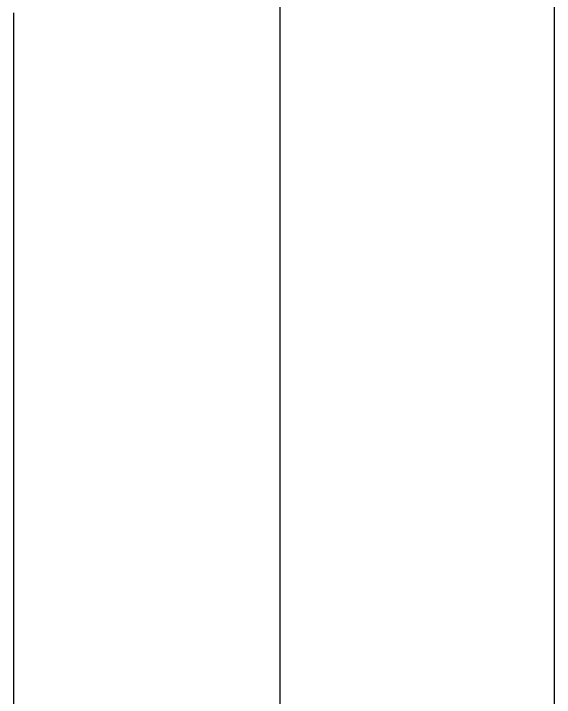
# Model space of a CAD drawing. Extents: x 1 to 47.7, y 0.2 to 33.3.
# Drawn here: x 20.128 to 21.577, y 6.603 to 8.434 of the extents above; entities that cross this region are included whole.
import ezdxf

# ---------------------------------------------------------------- set-up
doc = ezdxf.new("R2010")
doc.units = 0
doc.header["$MEASUREMENT"] = 0
for name, color, linetype in [('3_1__VERTICAL_RACK_MOUNT__', 7, 'CONTINUOUS'), ('3_2__VERTICAL_PANEL_MOUNT_', 7, 'CONTINUOUS'), ('4_0_____DWG', 7, 'CONTINUOUS')]:
    doc.layers.add(name, color=color, linetype=linetype)

msp = doc.modelspace()

# ---------------------------------------------------------------- linework, layer by layer
at = {"layer": '3_1__VERTICAL_RACK_MOUNT__'}
msp.add_lwpolyline([(20.8416, 8.5179), (20.8416, 8.3227), (20.8416, 8.1287), (20.8416, 7.9362), (20.8416, 7.7451), (20.8416, 7.5557), (20.8416, 7.3679), (20.8416, 7.1819), (20.8416, 6.9977), (20.8416, 6.8156), (20.8416, 6.6355), (20.8416, 6.5463)], dxfattribs=at)
at = {"layer": '3_2__VERTICAL_PANEL_MOUNT_'}
msp.add_lwpolyline([(20.128, 6.5035), (20.128, 6.6068), (20.128, 6.7108), (20.128, 6.8152), (20.128, 6.9202), (20.128, 7.0256), (20.128, 7.1316), (20.128, 7.3449), (20.128, 7.56), (20.128, 7.7768), (20.128, 7.9952), (20.128, 8.2149), (20.128, 8.4361)], dxfattribs=at)
at = {"layer": '4_0_____DWG'}
msp.add_lwpolyline([(21.577, 8.4944), (21.577, 8.3652), (21.577, 8.2374), (21.577, 8.1109), (21.577, 7.9859), (21.577, 7.8624), (21.577, 7.7404), (21.577, 7.6202), (21.577, 7.5016), (21.577, 7.3848), (21.577, 7.2699), (21.577, 7.1569), (21.577, 7.046), (21.577, 6.937), (21.577, 6.8302), (21.577, 6.7257), (21.577, 6.6233), (21.577, 6.5234)], dxfattribs=at)

doc.saveas('drawing.dxf')
